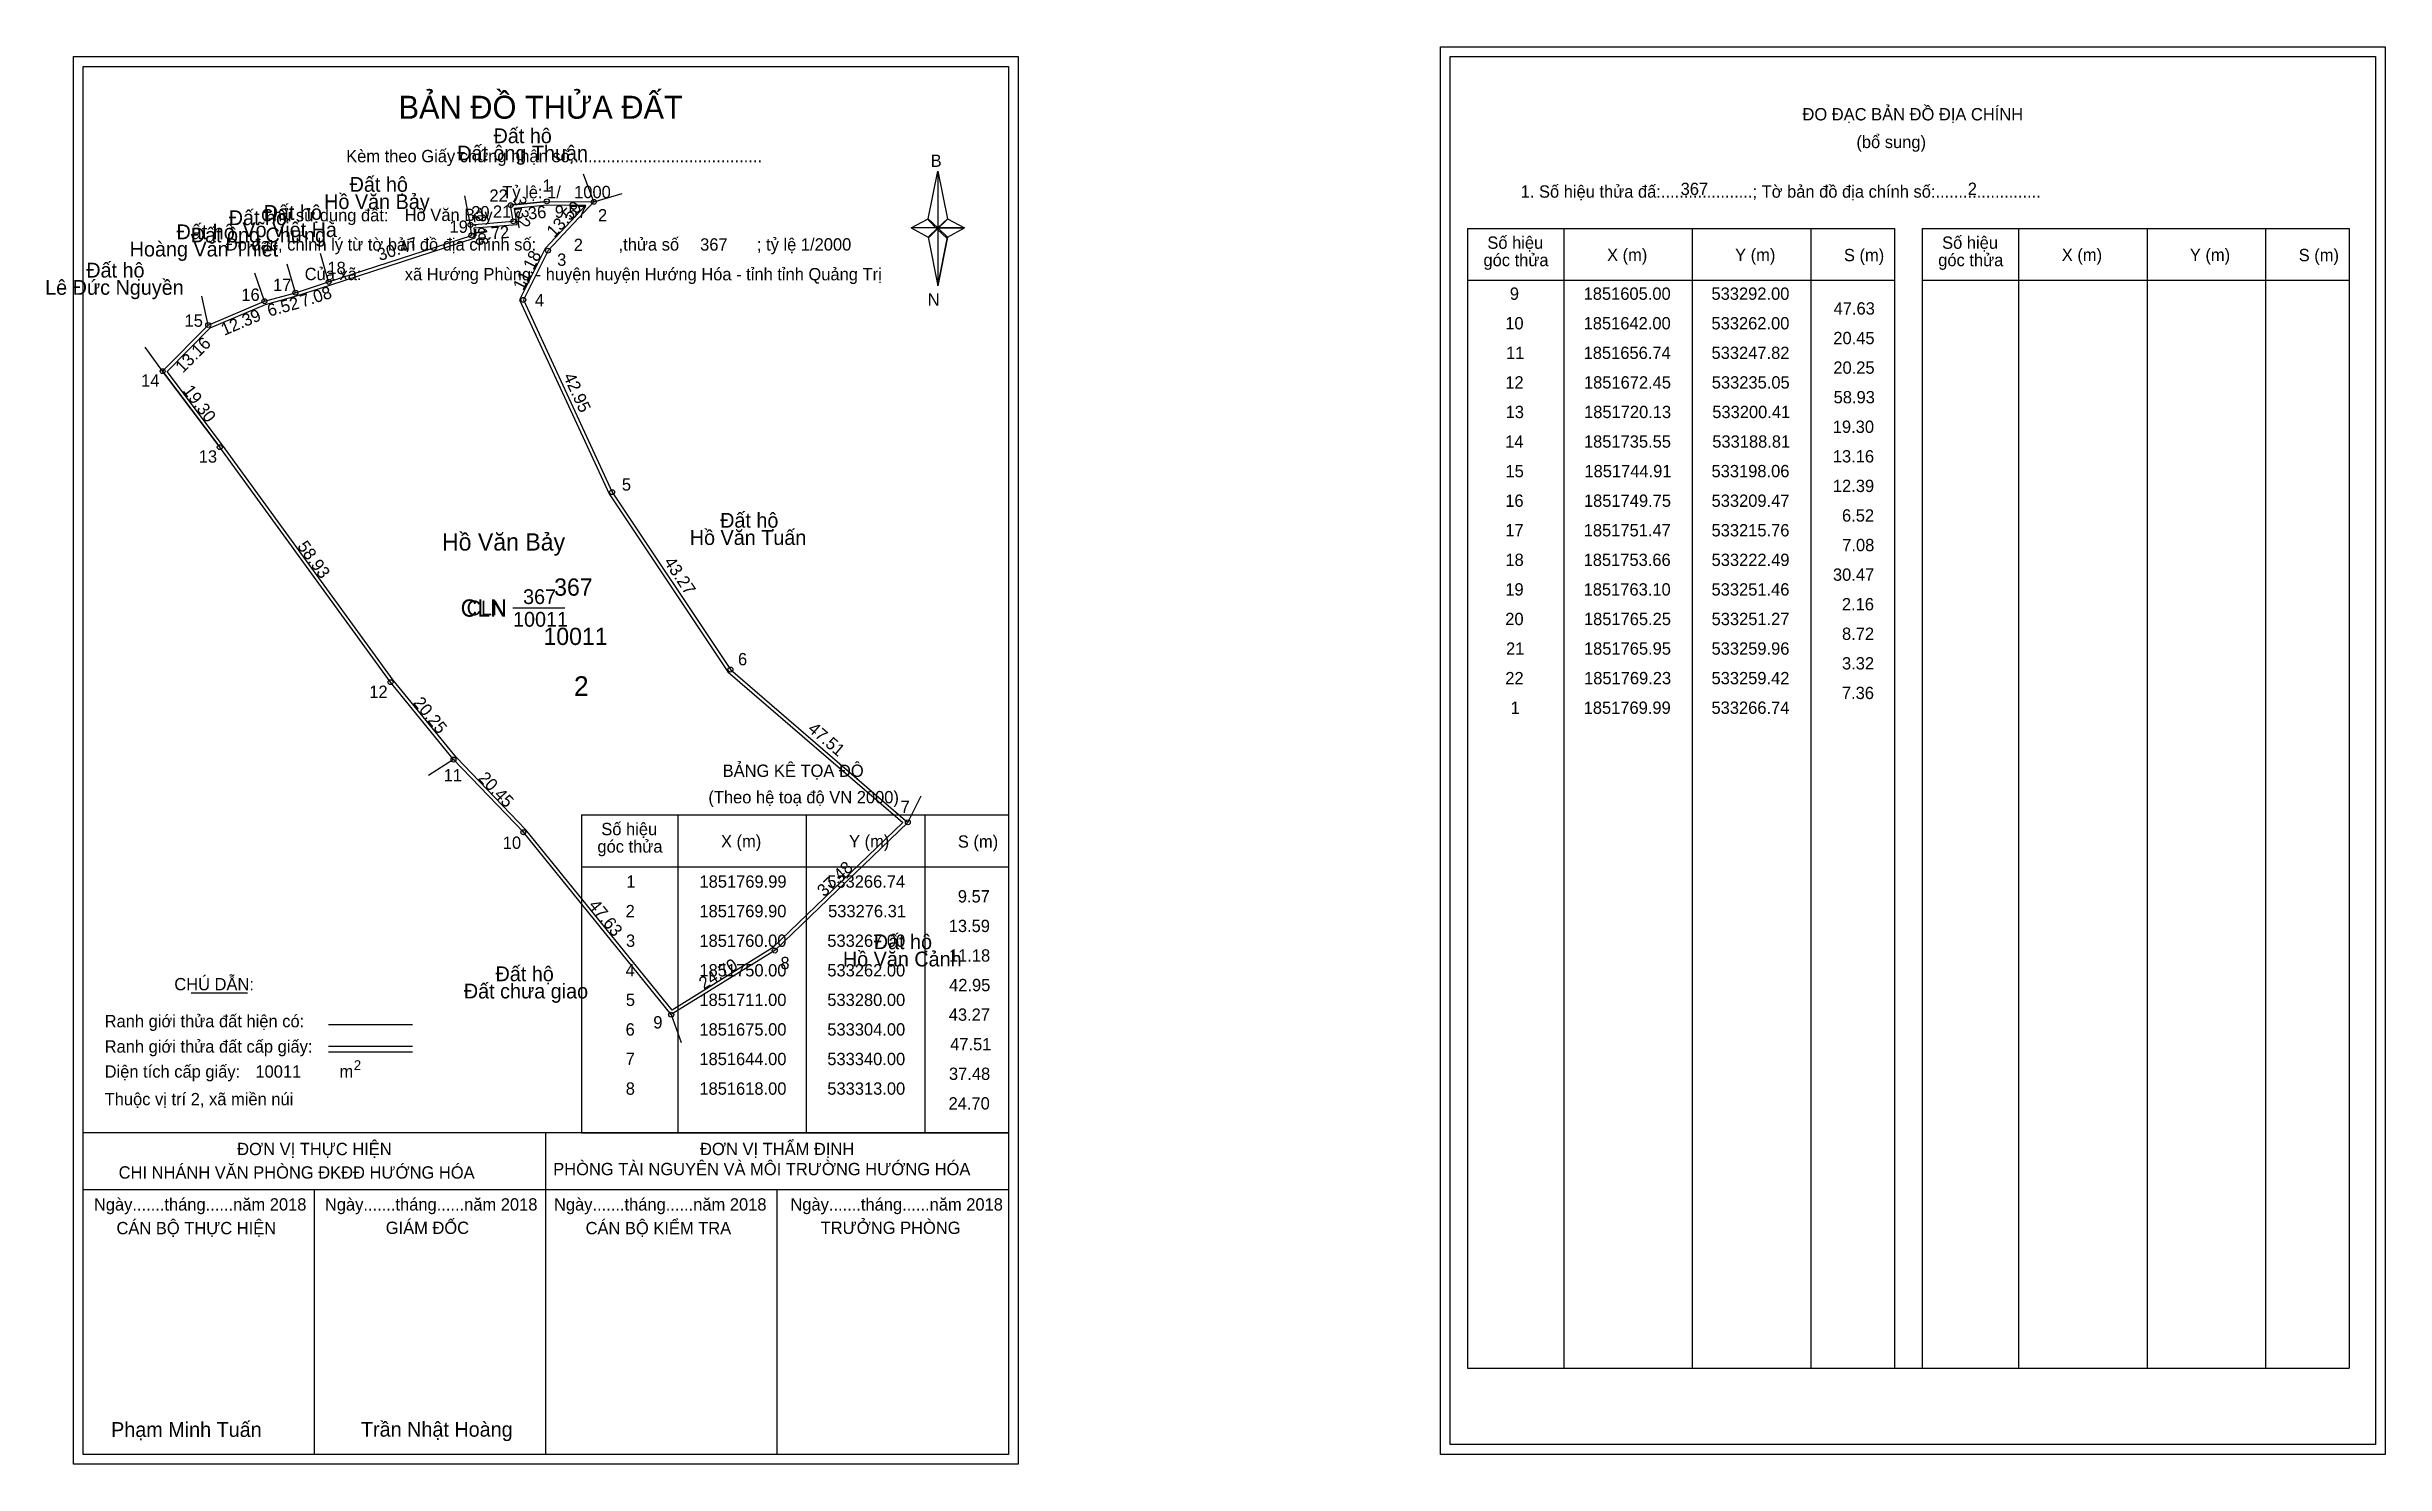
# Model space of a CAD drawing. Extents: x 533165 to 533640, y 1851514 to 1851801.
import ezdxf

# ---------------------------------------------------------------- set-up
doc = ezdxf.new("R2010")
doc.units = 0
for name, color, linetype in [('Level 1', 7, 'Continuous'), ('Level 10', 7, 'Continuous'), ('Level 11', 7, 'Continuous'), ('Level 13', 7, 'Continuous'), ('Level 2', 7, 'Continuous'), ('Level 27', 7, 'Continuous'), ('Level 3', 7, 'Continuous'), ('Level 36', 7, 'Continuous'), ('Level 4', 7, 'Continuous'), ('Level 49', 7, 'Continuous'), ('Level 5', 7, 'Continuous'), ('Level 53', 7, 'Continuous'), ('Level 55', 7, 'Continuous'), ('Level 6', 7, 'Continuous'), ('Level 63', 7, 'Continuous'), ('Level 7', 7, 'Continuous'), ('Level 9', 7, 'Continuous')]:
    doc.layers.add(name, color=color, linetype=linetype)

msp = doc.modelspace()

# ---------------------------------------------------------------- linework, layer by layer
at = {"layer": 'Level 1'}
for p, q in [((533450.02, 1851799.36), (533450.02, 1851799.36)), ((533172.7, 1851797.36), (533172.7, 1851797.36)), ((533344.12, 1851766.48), (533346.09, 1851776.12)), ((533346.09, 1851776.12), (533346.09, 1851764.59)), ((533346.09, 1851776.12), (533348.06, 1851766.48)), ((533340.68, 1851764.59), (533344.12, 1851766.48)), ((533344.12, 1851766.48), (533346.09, 1851764.59)), ((533345.94, 1851764.37), (533344.12, 1851766.26)), ((533347.91, 1851766.26), (533345.94, 1851764.37)), ((533345.94, 1851764.37), (533347.91, 1851766.26)), ((533348.06, 1851766.48), (533346.09, 1851764.59)), ((533346.09, 1851764.59), (533344.12, 1851762.75)), ((533345.94, 1851764.37), (533344.12, 1851762.53)), ((533344.12, 1851762.53), (533345.94, 1851764.37)), ((533344.12, 1851762.75), (533346.09, 1851752.89)), ((533347.91, 1851762.53), (533345.94, 1851764.37)), ((533346.09, 1851764.59), (533346.09, 1851752.89)), ((533346.09, 1851764.59), (533351.5, 1851764.59)), ((533346.09, 1851764.59), (533348.06, 1851762.75)), ((533348.06, 1851762.75), (533346.09, 1851752.89)), ((533348.06, 1851762.75), (533351.5, 1851764.59)), ((533453.56, 1851764.5), (533540.16, 1851764.5)), ((533473.15, 1851533.24), (533473.15, 1851764.5)), ((533499.22, 1851533.24), (533499.22, 1851764.5)), ((533523.19, 1851764.5), (533523.19, 1851533.24)), ((533540.16, 1851764.5), (533540.16, 1851533.24)), ((533545.81, 1851764.5), (533632.42, 1851764.5)), ((533565.4, 1851533.24), (533565.4, 1851764.5)), ((533591.48, 1851533.24), (533591.48, 1851764.5)), ((533615.45, 1851764.5), (533615.45, 1851533.24)), ((533632.42, 1851764.5), (533632.42, 1851533.24)), ((533453.56, 1851753.98), (533540.16, 1851753.98)), ((533545.81, 1851753.98), (533632.42, 1851753.98)), ((533273.8, 1851645.53), (533360.4, 1851645.53)), ((533293.39, 1851581.01), (533293.39, 1851645.53)), ((533319.46, 1851581.01), (533319.46, 1851645.53)), ((533343.43, 1851645.53), (533343.43, 1851581.01)), ((533273.8, 1851635), (533360.4, 1851635)), ((533194.62, 1851609.42), (533206.02, 1851609.42)), ((533222.48, 1851603.02), (533239.5, 1851603.02)), ((533222.48, 1851598.57), (533239.5, 1851598.57)), ((533222.48, 1851597.48), (533239.5, 1851597.48)), ((533279.53, 1851581.01), (533172.7, 1851581.01)), ((533360.4, 1851581.01), (533255.56, 1851581.01)), ((533266.55, 1851515.78), (533266.55, 1851581.01)), ((533273.8, 1851581), (533360.4, 1851581)), ((533360.4, 1851569.46), (533172.7, 1851569.46)), ((533219.62, 1851515.78), (533219.62, 1851569.46)), ((533313.47, 1851515.78), (533313.47, 1851569.46)), ((533453.56, 1851533.24), (533632.42, 1851533.24)), ((533360.4, 1851515.78), (533360.4, 1851515.78)), ((533637.72, 1851517.78), (533637.72, 1851517.78))]:
    msp.add_line(p, q, dxfattribs=at)
for points in [[(533344.12, 1851766.48), (533346.09, 1851776.12), (533346.09, 1851764.59)], [(533346.09, 1851764.59), (533348.06, 1851766.48), (533351.5, 1851764.59)], [(533340.68, 1851764.59), (533344.12, 1851762.75), (533346.09, 1851764.59)], [(533346.09, 1851764.59), (533346.09, 1851752.89), (533348.06, 1851762.75)]]:
    msp.add_lwpolyline(points, close=True, dxfattribs=at)
at = {"layer": 'Level 10'}
for p, q in [((533266.74, 1851769.99), (533259.42, 1851769.23)), ((533276.31, 1851769.9), (533267, 1851760)), ((533209.47, 1851749.75), (533215.76, 1851751.47)), ((533188.81, 1851735.55), (533200.41, 1851720.13)), ((533262, 1851642), (533247.82, 1851656.74))]:
    msp.add_line(p, q, dxfattribs=at)
for points in [[(533198.06, 1851744.91), (533209.47, 1851749.75), (533215.76, 1851751.47), (533222.49, 1851753.66), (533251.46, 1851763.1), (533251.27, 1851765.25), (533259.96, 1851765.95), (533259.42, 1851769.23), (533266.74, 1851769.99), (533276.31, 1851769.9), (533267, 1851760), (533262, 1851750), (533280, 1851711), (533304, 1851675), (533340, 1851644), (533313, 1851618), (533292, 1851605), (533262, 1851642), (533247.82, 1851656.74), (533235.05, 1851672.45), (533200.41, 1851720.13), (533188.81, 1851735.55)], [(533198.46, 1851744.32), (533209.7, 1851749.09), (533215.96, 1851750.8), (533222.71, 1851752.99), (533252.21, 1851762.61), (533252.03, 1851764.61), (533260.77, 1851765.31), (533260.23, 1851768.61), (533266.77, 1851769.29), (533274.7, 1851769.22), (533266.42, 1851760.4), (533261.22, 1851750.01), (533279.39, 1851710.66), (533303.47, 1851674.53), (533338.96, 1851643.97), (533312.57, 1851618.56), (533292.16, 1851605.92), (533262.53, 1851642.46), (533248.34, 1851657.2), (533235.61, 1851672.88), (533200.97, 1851720.55), (533189.73, 1851735.49)]]:
    msp.add_lwpolyline(points, close=True, dxfattribs=at)
at = {"layer": 'Level 11'}
for centre in [(533266.74, 1851769.99), (533251.27, 1851765.25), (533259.42, 1851769.23), (533259.96, 1851765.95), (533276.31, 1851769.9), (533251.46, 1851763.1), (533267, 1851760), (533215.76, 1851751.47), (533222.49, 1851753.66), (533209.47, 1851749.75), (533262, 1851750), (533198.06, 1851744.91), (533198.06, 1851744.91), (533188.81, 1851735.55), (533200.41, 1851720.13), (533280, 1851711), (533235.05, 1851672.45), (533304, 1851675), (533247.82, 1851656.74), (533262, 1851642), (533340, 1851644), (533313, 1851618), (533292, 1851605)]:
    msp.add_circle(centre, 0.5, dxfattribs=at)
at = {"layer": 'Level 27'}
for p, q in [((533276.31, 1851769.9), (533274.17, 1851775.51)), ((533251.27, 1851765.25), (533250.12, 1851771.14)), ((533276.31, 1851769.9), (533282.06, 1851771.61)), ((533215.76, 1851751.47), (533214.07, 1851757.23)), ((533222.49, 1851753.66), (533220.81, 1851759.42)), ((533209.47, 1851749.75), (533207.55, 1851755.44)), ((533198.06, 1851744.91), (533196.79, 1851750.77)), ((533188.81, 1851735.55), (533185.3, 1851740.42)), ((533247.82, 1851656.74), (533242.78, 1851653.49)), ((533340, 1851644), (533342.68, 1851649.37)), ((533292, 1851605), (533293.99, 1851599.34))]:
    msp.add_line(p, q, dxfattribs=at)
at = {"layer": 'Level 3'}
for p, q in [((533453.56, 1851764.5), (533453.56, 1851533.24)), ((533545.81, 1851764.5), (533545.81, 1851533.24)), ((533273.8, 1851645.53), (533273.8, 1851581.01))]:
    msp.add_line(p, q, dxfattribs=at)
at = {"layer": 'Level 63'}
for points in [[(533170.7, 1851799.36), (533362.4, 1851799.36), (533362.4, 1851513.78), (533170.7, 1851513.78)], [(533448.03, 1851801.36), (533639.73, 1851801.36), (533639.73, 1851515.78), (533448.03, 1851515.78)], [(533450.03, 1851799.36), (533637.73, 1851799.36), (533637.73, 1851517.78), (533450.03, 1851517.78)], [(533172.7, 1851797.36), (533360.4, 1851797.36), (533360.4, 1851515.78), (533172.7, 1851515.78)]]:
    msp.add_lwpolyline(points, close=True, dxfattribs=at)
at = {"layer": 'Level 9'}
msp.add_line((533259.89, 1851687.5), (533270.44, 1851687.5), dxfattribs=at)

# ---------------------------------------------------------------- texts
at = {"layer": 'Level 1'}
for s, height, p in [('BẢN ĐỒ THỬA ĐẤT', 4.6657, (533236.67, 1851786.76)), ('ĐO ĐẠC BẢN ĐỒ ĐỊA CHÍNH', 2.5, (533521.5, 1851786.42)), ('Kèm theo Giấy chứng nhận số:.........................................', 2.5, (533226.05, 1851777.93)), ('(bổ sung)', 2.5, (533532.44, 1851780.8)), ('B', 2.5, (533344.63, 1851776.99)), ('1. Số hiệu thửa đấ:....................; Tờ bản đồ địa chính số:.......................', 2.5, (533464.33, 1851770.74)), ('Chủ sử dụng đất:', 2.5, (533208.79, 1851765.94)), ('Đo đạc, chỉnh lý từ tờ bản đồ địa chính số:                  ,thửa số                 ; tỷ lệ 1/2000', 2.5, (533201.63, 1851760.01)), ('Số hiệu', 2.5, (533457.57, 1851760.37)), ('Số hiệu', 2.5, (533549.83, 1851760.37)), ('Của xã:', 2.5, (533217.63, 1851754.01)), ('góc thửa', 2.5, (533456.78, 1851756.84)), ('X (m)', 2.5, (533481.85, 1851757.9)), ('Y (m)', 2.5, (533507.83, 1851757.9)), ('S (m)', 2.5, (533529.91, 1851757.85)), ('góc thửa', 2.5, (533549.04, 1851756.84)), ('X (m)', 2.5, (533574.11, 1851757.9)), ('Y (m)', 2.5, (533600.09, 1851757.9)), ('S (m)', 2.5, (533622.17, 1851757.85)), ('N', 2.5, (533344.03, 1851748.82)), ('BẢNG KÊ TỌA ĐỘ', 2.5, (533302.43, 1851653.23)), ('(Theo hệ toạ độ VN 2000)', 2.5, (533299.53, 1851647.87)), ('Số hiệu', 2.5, (533277.81, 1851641.4)), ('góc thửa', 2.5, (533277.02, 1851637.87)), ('X (m)', 2.5, (533302.09, 1851638.92)), ('Y (m)', 2.5, (533328.07, 1851638.92)), ('S (m)', 2.5, (533350.15, 1851638.87)), ('CHÚ DẪN:', 2.5, (533191.18, 1851609.93)), ('Ranh giới thửa đất hiện có:', 2.5, (533177.05, 1851602.43)), ('Ranh giới thửa đất cấp giấy:', 2.5, (533177.05, 1851597.29)), ('Diện tích cấp giấy:', 2.5, (533177.05, 1851592.21)), ('2', 2, (533227.6, 1851593.74)), ('m', 2.5, (533224.7, 1851592.23)), ('Thuộc vị trí 2, xã miền núi', 2.5, (533177.05, 1851586.61)), ('ĐƠN VỊ THỰC HIỆN', 2.5, (533203.93, 1851576.49)), ('ĐƠN VỊ THẨM ĐỊNH', 2.5, (533297.84, 1851576.49)), ('CHI NHÁNH VĂN PHÒNG ĐKĐĐ HƯỚNG HÓA', 2.5, (533179.89, 1851571.73)), ('PHÒNG TÀI NGUYÊN VÀ MÔI TRƯỜNG HƯỚNG HÓA', 2.5, (533268.06, 1851572.42)), ('Ngày.......tháng......năm 2018', 2.5, (533174.87, 1851565.25)), ('Ngày.......tháng......năm 2018', 2.5, (533221.74, 1851565.25)), ('Ngày.......tháng......năm 2018', 2.5, (533268.21, 1851565.25)), ('Ngày.......tháng......năm 2018', 2.5, (533316.17, 1851565.25)), ('CÁN BỘ THỰC HIỆN', 2.5, (533179.45, 1851560.44)), ('GIÁM ĐỐC', 2.5, (533234.08, 1851560.5)), ('CÁN BỘ KIỂM TRA', 2.5, (533274.62, 1851560.44)), ('TRƯỞNG PHÒNG', 2.5, (533322.31, 1851560.5)), ('Phạm Minh Tuấn', 3, (533178.36, 1851519.32)), ('Trần Nhật Hoàng', 3, (533229.05, 1851519.37))]:
    msp.add_text(s, height=height, dxfattribs=at).set_placement(p)
at = {"layer": 'Level 11'}
msp.add_text('Tỷ lệ: 1/', height=2.5, dxfattribs=at).set_placement((533257.71, 1851770.62))
at = {"layer": 'Level 13'}
for s, p in [('367', (533261.94, 1851688.3)), ('CLN', (533250.5, 1851686)), ('10011', (533259.9, 1851683.7))]:
    msp.add_text(s, height=3, dxfattribs=at).set_placement(p)
at = {"layer": 'Level 2'}
msp.add_text('Hồ Văn Bảy', height=3.5, dxfattribs=at).set_placement((533245.49, 1851699.15))
at = {"layer": 'Level 3'}
msp.add_text('CLN', height=3.5, dxfattribs=at).set_placement((533249.27, 1851685.74))
at = {"layer": 'Level 36'}
for s, p in [('Đất hộ', (533255.95, 1851781.8)), ('Đất ông Thuận', (533248.56, 1851778.3)), ('Đất hộ', (533226.75, 1851771.94)), ('Hồ Văn Bảy', (533221.58, 1851768.44)), ('Đất hộ', (533202.22, 1851765.17)), ('Võ Viết Hà', (533204.99, 1851762.75)), ('Đất hộ', (533209.31, 1851766.25)), ('Hoàng Văn Thiết', (533182.13, 1851758.81)), ('Đất hộ', (533191.63, 1851762.31)), ('Đất ông Chưng', (533194.52, 1851761.67)), ('Đất hộ', (533173.32, 1851754.54)), ('Lê Đức Nguyền', (533164.98, 1851751.04)), ('Đất hộ', (533301.92, 1851703.79)), ('Hồ Văn Tuấn', (533295.76, 1851700.29)), ('Đất hộ', (533333.09, 1851618.28)), ('Đất hộ', (533256.35, 1851611.78)), ('Hồ Văn Cảnh', (533326.82, 1851614.78)), ('Đất chưa giao', (533249.92, 1851608.28))]:
    msp.add_text(s, height=3, dxfattribs=at).set_placement(p)
at = {"layer": 'Level 4'}
msp.add_text('367', height=3.5, dxfattribs=at).set_placement((533268.24, 1851689.99))
at = {"layer": 'Level 49'}
for s, rotation, p in [('3.32', 279.349, (533259.97, 1851770.83)), ('2.16', 275.0502, (533251.88, 1851767.39)), ('7.36', 5.9275, (533260.28, 1851766)), ('13.59', 46.7592, (533268.28, 1851762.53)), ('9.57', 359.4612, (533268.35, 1851766.67)), ('30.47', 18.0484, (533232.86, 1851757.88)), ('8.72', 4.6054, (533252.74, 1851762.06)), ('11.18', 63.4349, (533261.97, 1851751.74)), ('7.08', 18.0253, (533217.17, 1851748.46)), ('12.39', 22.9861, (533201.3, 1851742.7)), ('6.52', 15.2936, (533210.44, 1851746.59)), ('13.16', 45.3387, (533192.91, 1851735.01)), ('19.30', 306.953, (533192.79, 1851731.59)), ('42.95', 294.7751, (533270.04, 1851734.5)), ('58.93', 305.9988, (533216.03, 1851700)), ('43.27', 303.6901, (533290.41, 1851696.83)), ('20.25', 309.1062, (533239.51, 1851668.23)), ('47.51', 319.2679, (533319.54, 1851662.67)), ('20.45', 313.8907, (533252.69, 1851652.83)), ('37.48', 43.9191, (533323.03, 1851628.77)), ('47.63', 309.0355, (533275.1, 1851627.11)), ('24.70', 31.7595, (533298.6, 1851610.03))]:
    msp.add_text(s, height=2.5, rotation=rotation, dxfattribs=at).set_placement(p)
at = {"layer": 'Level 5'}
msp.add_text('10011', height=3.5, dxfattribs=at).set_placement((533266.07, 1851679.99))
at = {"layer": 'Level 53'}
for s, p in [('9', (533462.13, 1851750.02)), ('1851605.00', (533477.1, 1851750.02)), ('533292.00', (533503.04, 1851750.02)), ('47.63', (533527.82, 1851747.02)), ('10', (533461.2, 1851744.02)), ('1851642.00', (533477.1, 1851744.02)), ('533262.00', (533503.04, 1851744.02)), ('20.45', (533527.76, 1851741.02)), ('11', (533461.36, 1851738.02)), ('1851656.74', (533477.1, 1851738.02)), ('533247.82', (533503.05, 1851738.02)), ('20.25', (533527.76, 1851735.02)), ('12', (533461.21, 1851732.02)), ('1851672.45', (533477.16, 1851732.02)), ('533235.05', (533503.1, 1851732.02)), ('13', (533461.28, 1851726.02)), ('1851720.13', (533477.19, 1851726.02)), ('533200.41', (533503.2, 1851726.02)), ('58.93', (533527.82, 1851729.02)), ('19.30', (533527.65, 1851723.02)), ('14', (533461.19, 1851720.02)), ('1851735.55', (533477.16, 1851720.02)), ('533188.81', (533503.2, 1851720.02)), ('13.16', (533527.66, 1851717.02)), ('15', (533461.25, 1851714.02)), ('1851744.91', (533477.26, 1851714.02)), ('533198.06', (533503.05, 1851714.02)), ('16', (533461.2, 1851708.02)), ('1851749.75', (533477.16, 1851708.02)), ('533209.47', (533503.06, 1851708.02)), ('12.39', (533527.67, 1851711.02)), ('17', (533461.21, 1851702.02)), ('1851751.47', (533477.12, 1851702.02)), ('533215.76', (533503.05, 1851702.02)), ('6.52', (533529.52, 1851705.02)), ('7.08', (533529.57, 1851699.02)), ('18', (533461.23, 1851696.02)), ('1851753.66', (533477.1, 1851696.02)), ('533222.49', (533503.06, 1851696.02)), ('30.47', (533527.68, 1851693.02)), ('19', (533461.21, 1851690.02)), ('1851763.10', (533477.1, 1851690.02)), ('533251.46', (533503.05, 1851690.02)), ('20', (533461.2, 1851684.02)), ('1851765.25', (533477.16, 1851684.02)), ('533251.27', (533503.06, 1851684.02)), ('2.16', (533529.5, 1851687.02)), ('21', (533461.36, 1851678.02)), ('1851765.95', (533477.16, 1851678.02)), ('533259.96', (533503.05, 1851678.02)), ('8.72', (533529.52, 1851681.02)), ('3.32', (533529.52, 1851675.02)), ('22', (533461.21, 1851672.02)), ('1851769.23', (533477.19, 1851672.02)), ('533259.42', (533503.05, 1851672.02)), ('7.36', (533529.5, 1851669.02)), ('1', (533462.28, 1851666.02)), ('1851769.99', (533477.11, 1851666.02)), ('533266.74', (533503.04, 1851666.02)), ('1', (533282.89, 1851630.75)), ('1851769.99', (533297.73, 1851630.75)), ('533266.74', (533323.65, 1851630.75)), ('9.57', (533350.14, 1851627.75)), ('2', (533282.74, 1851624.75)), ('1851769.90', (533297.71, 1851624.75)), ('533276.31', (533323.82, 1851624.75)), ('13.59', (533348.29, 1851621.75)), ('3', (533282.82, 1851618.75)), ('1851760.00', (533297.71, 1851618.75)), ('533267.00', (533323.66, 1851618.75)), ('4', (533282.73, 1851612.75)), ('1851750.00', (533297.71, 1851612.75)), ('533262.00', (533323.66, 1851612.75)), ('11.18', (533348.34, 1851615.75)), ('5', (533282.79, 1851606.75)), ('1851711.00', (533297.71, 1851606.75)), ('533280.00', (533323.66, 1851606.75)), ('42.95', (533348.37, 1851609.75)), ('43.27', (533348.3, 1851603.75)), ('6', (533282.74, 1851600.75)), ('1851675.00', (533297.71, 1851600.75)), ('533304.00', (533323.66, 1851600.75)), ('47.51', (533348.58, 1851597.75)), ('7', (533282.75, 1851594.75)), ('1851644.00', (533297.71, 1851594.75)), ('533340.00', (533323.66, 1851594.75)), ('8', (533282.77, 1851588.75)), ('1851618.00', (533297.71, 1851588.75)), ('533313.00', (533323.66, 1851588.75)), ('37.48', (533348.34, 1851591.75)), ('24.70', (533348.26, 1851585.75))]:
    msp.add_text(s, height=2.5, dxfattribs=at).set_placement(p)
at = {"layer": 'Level 55'}
for s, height, p in [('22', 0.4, (533259.14, 1851769.23)), ('0', 0.11, (533259.38, 1851769.12)), ('21', 0.4, (533259.7, 1851765.95)), ('0', 0.11, (533259.92, 1851765.84)), ('1', 0.4, (533266.63, 1851769.99)), ('0', 0.11, (533266.7, 1851769.88)), ('2', 0.4, (533276.17, 1851769.9)), ('366', 0.11, (533276.19, 1851769.79)), ('0', 0.11, (533276.27, 1851769.79)), ('20', 0.4, (533250.99, 1851765.25)), ('19', 0.4, (533251.18, 1851763.1)), ('0', 0.11, (533251.23, 1851765.14)), ('0', 0.11, (533251.23, 1851765.14)), ('0', 0.11, (533251.42, 1851762.99)), ('366', 0.11, (533266.88, 1851759.89)), ('3', 0.4, (533266.88, 1851760)), ('17', 0.4, (533215.48, 1851751.47)), ('18', 0.4, (533222.21, 1851753.66)), ('0', 0.11, (533222.45, 1851753.55)), ('0', 0.11, (533222.45, 1851753.55)), ('16', 0.4, (533209.19, 1851749.75)), ('0', 0.11, (533209.43, 1851749.64)), ('0', 0.11, (533209.43, 1851749.64)), ('0', 0.11, (533209.43, 1851749.64)), ('0', 0.11, (533215.72, 1851751.36)), ('0', 0.11, (533215.72, 1851751.36)), ('4', 0.4, (533261.86, 1851750)), ('366', 0.11, (533261.88, 1851749.89)), ('15', 0.4, (533197.78, 1851744.91)), ('0', 0.11, (533198.02, 1851744.8)), ('0', 0.11, (533198.02, 1851744.8)), ('0', 0.11, (533198.02, 1851744.8)), ('0', 0.11, (533198.02, 1851744.8)), ('14', 0.4, (533188.52, 1851735.55)), ('0', 0.11, (533188.77, 1851735.44)), ('0', 0.11, (533188.77, 1851735.44)), ('0', 0.11, (533188.77, 1851735.44)), ('13', 0.4, (533200.14, 1851720.13)), ('0', 0.11, (533200.37, 1851720.02)), ('5', 0.4, (533279.87, 1851711)), ('366', 0.11, (533279.88, 1851710.89)), ('12', 0.4, (533234.77, 1851672.45)), ('0', 0.11, (533235.01, 1851672.34)), ('6', 0.4, (533303.86, 1851675)), ('366', 0.11, (533303.88, 1851674.89)), ('11', 0.4, (533247.56, 1851656.74)), ('0', 0.11, (533247.78, 1851656.63)), ('0', 0.11, (533247.78, 1851656.63)), ('10', 0.4, (533261.72, 1851642)), ('7', 0.4, (533339.87, 1851644)), ('366', 0.11, (533339.88, 1851643.89)), ('368', 0.11, (533339.88, 1851643.89)), ('0', 0.11, (533261.96, 1851641.89)), ('8', 0.4, (533312.87, 1851618)), ('368', 0.11, (533312.88, 1851617.89)), ('9', 0.4, (533291.86, 1851605)), ('368', 0.11, (533291.88, 1851604.89)), ('0', 0.11, (533291.96, 1851604.89))]:
    msp.add_text(s, height=height, dxfattribs=at).set_placement(p)
at = {"layer": 'Level 6'}
for s, p in [('1000', (533272.3, 1851770.64)), ('367', (533496.78, 1851771.28)), ('2', (533555.03, 1851771.3)), ('Hồ Văn Bảy', (533237.92, 1851766.01)), ('2', (533272.22, 1851759.92)), ('367', (533297.86, 1851760)), ('xã Hướng Phùng - huyện huyện Hướng Hóa - tỉnh tỉnh Quảng Trị', (533237.94, 1851753.97)), ('10011', (533207.64, 1851592.21))]:
    msp.add_text(s, height=2.5, dxfattribs=at).set_placement(p)
at = {"layer": 'Level 7'}
msp.add_text('2', height=4, dxfattribs=at).set_placement((533272.26, 1851669.65))
at = {"layer": 'Level 9'}
for s, p in [('22', (533255.11, 1851769.92)), ('1', (533265.89, 1851771.94)), ('19', (533247.02, 1851763.61)), ('20', (533251.42, 1851766.55)), ('21', (533255.82, 1851766.67)), ('2', (533277.14, 1851765.93)), ('18', (533222.24, 1851755.24)), ('3', (533268.85, 1851756.92)), ('16', (533204.78, 1851749.81)), ('17', (533211.2, 1851751.78)), ('15', (533193.26, 1851744.55)), ('4', (533264.34, 1851748.7)), ('14', (533184.45, 1851732.4)), ('13', (533196.14, 1851716.98)), ('5', (533281.99, 1851711.31)), ('6', (533305.54, 1851675.87)), ('12', (533230.74, 1851669.25)), ('11', (533245.83, 1851652.31)), ('7', (533338.53, 1851645.89)), ('10', (533257.82, 1851638.63)), ('8', (533314.15, 1851614.22)), ('9', (533288.36, 1851602.19))]:
    msp.add_text(s, height=2.5, dxfattribs=at).set_placement(p)

doc.saveas('drawing.dxf')
